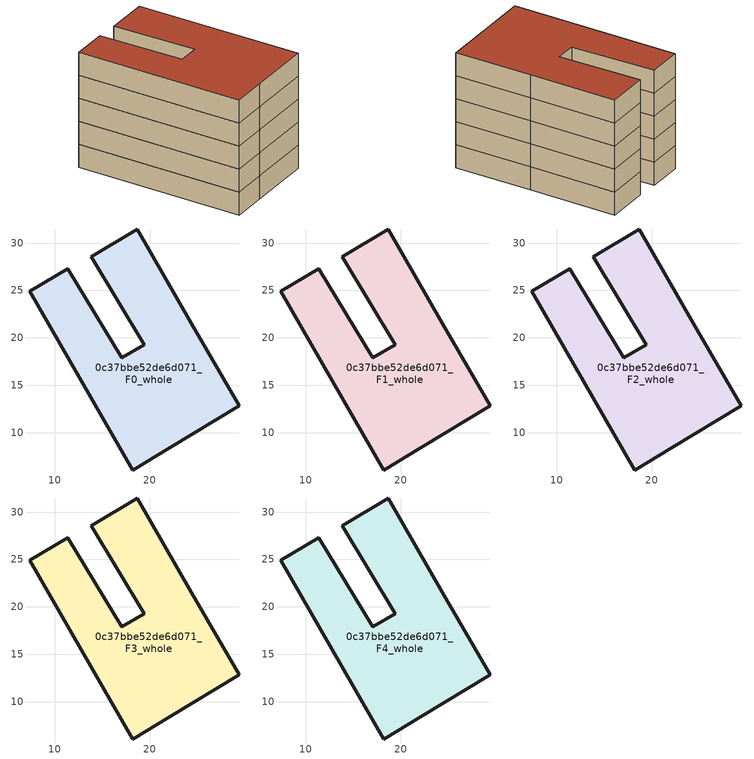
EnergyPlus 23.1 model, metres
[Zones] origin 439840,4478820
0c37bbe52de6d071_F0_whole
 floor ground (EU_floor_Construction): 18.72,31.48 24.41,21.56 29.45,12.85 22.1,8.42 18.2,6.06 7.37,24.91 11.35,27.31 17.04,17.89 19.43,19.28 13.84,28.56 z0
 wall outside (EU_wall_Construction): 18.2,6.06 22.1,8.42 29.45,12.85 24.41,21.56 18.72,31.48 13.84,28.56 19.43,19.28 17.04,17.89 11.35,27.31 7.37,24.91 18.2,6.06 z0:3
0c37bbe52de6d071_F1_whole
 floor to 0c37bbe52de6d071_F0_whole (EU_floor_Construction): 18.72,31.48 24.41,21.56 29.45,12.85 22.1,8.42 18.2,6.06 7.37,24.91 11.35,27.31 17.04,17.89 19.43,19.28 13.84,28.56 z3
 wall outside (EU_wall_Construction): 18.2,6.06 22.1,8.42 29.45,12.85 24.41,21.56 18.72,31.48 13.84,28.56 19.43,19.28 17.04,17.89 11.35,27.31 7.37,24.91 18.2,6.06 z3:6
0c37bbe52de6d071_F2_whole
 floor to 0c37bbe52de6d071_F1_whole (EU_floor_Construction): 18.72,31.48 24.41,21.56 29.45,12.85 22.1,8.42 18.2,6.06 7.37,24.91 11.35,27.31 17.04,17.89 19.43,19.28 13.84,28.56 z6
 wall outside (EU_wall_Construction): 18.2,6.06 22.1,8.42 29.45,12.85 24.41,21.56 18.72,31.48 13.84,28.56 19.43,19.28 17.04,17.89 11.35,27.31 7.37,24.91 18.2,6.06 z6:9
0c37bbe52de6d071_F3_whole
 floor to 0c37bbe52de6d071_F2_whole (EU_floor_Construction): 18.72,31.48 24.41,21.56 29.45,12.85 22.1,8.42 18.2,6.06 7.37,24.91 11.35,27.31 17.04,17.89 19.43,19.28 13.84,28.56 z9
 wall outside (EU_wall_Construction): 18.2,6.06 22.1,8.42 29.45,12.85 24.41,21.56 18.72,31.48 13.84,28.56 19.43,19.28 17.04,17.89 11.35,27.31 7.37,24.91 18.2,6.06 z9:12
0c37bbe52de6d071_F4_whole
 floor to 0c37bbe52de6d071_F3_whole (EU_floor_Construction): 18.72,31.48 24.41,21.56 29.45,12.85 22.1,8.42 18.2,6.06 7.37,24.91 11.35,27.31 17.04,17.89 19.43,19.28 13.84,28.56 z12
 wall outside (EU_wall_Construction): 18.2,6.06 22.1,8.42 29.45,12.85 24.41,21.56 18.72,31.48 13.84,28.56 19.43,19.28 17.04,17.89 11.35,27.31 7.37,24.91 18.2,6.06 z12:15
 roof outside (EU_roof_Construction): 29.45,12.85 24.41,21.56 18.72,31.48 13.84,28.56 19.43,19.28 17.04,17.89 11.35,27.31 7.37,24.91 18.2,6.06 22.1,8.42 z15
[Building]
EU S2 Campaign: North Axis=0; Terrain=City; Solar Distribution=FullExterior
[Site:Location]
Madrid: Latitude=40.5; Longitude=-3.5; Time Zone=1; Elevation=609
[SizingPeriod:WeatherFileDays]
AnnualSizingPeriod: Begin Month=1; Begin Day of Month=1; End Month=12; End Day of Month=31; Day of Week for Start Day=Monday; Use Weather File Daylight Saving Period=No; Use Weather File Rain and Snow Indicators=No
[MATERIAL]
EU_InternalMass_Material: Roughness=MediumRough; Thickness=0.1; Conductivity=1; Density=1800; Specific Heat=900; Thermal Absorptance=0.9; Solar Absorptance=0.7; Visible Absorptance=0.7
[MATERIAL:NOMASS] Roughness=MediumRough; Thermal Absorptance=0.9; Solar Absorptance=0.7; Visible Absorptance=0.7
Name | Thermal Resistance
EU_wall_NoMass | 0.459673
EU_roof_NoMass | 0.495815
EU_floor_NoMass | 0.788942
[CONSTRUCTION]
EU_wall_Construction: EU_wall_NoMass
EU_roof_Construction: EU_roof_NoMass
EU_floor_Construction: EU_floor_NoMass
EU_InternalMass_Construction: EU_InternalMass_Material
[ZONE] Type=1; Multiplier=1; Ceiling Height=autocalculate; Volume=759.691; Floor Area=autocalculate; Part of Total Floor Area=Yes
0c37bbe52de6d071_F0_whole; 0c37bbe52de6d071_F1_whole; 0c37bbe52de6d071_F2_whole; 0c37bbe52de6d071_F3_whole; 0c37bbe52de6d071_F4_whole
[INTERNALMASS] Construction=EU_InternalMass_Construction; Surface Area=253.23
Name | Zone or ZoneList
0c37bbe52de6d071_F0_whole_EU_InternalMass | 0c37bbe52de6d071_F0_whole
0c37bbe52de6d071_F1_whole_EU_InternalMass | 0c37bbe52de6d071_F1_whole
0c37bbe52de6d071_F2_whole_EU_InternalMass | 0c37bbe52de6d071_F2_whole
0c37bbe52de6d071_F3_whole_EU_InternalMass | 0c37bbe52de6d071_F3_whole
0c37bbe52de6d071_F4_whole_EU_InternalMass | 0c37bbe52de6d071_F4_whole
[OTHEREQUIPMENT] Fuel Type=Electricity; Design Level Calculation Method=Watts/Area; Power per Zone Floor Area=1; Fraction Latent=0; Fraction Radiant=0; Fraction Lost=0; Carbon Dioxide Generation Rate=0; EndUse Subcategory=EU_Step8_InternalGains
Name | Zone or ZoneList or Space or SpaceList | Schedule
EU_Step8_InternalGain_0c37bbe52de6d071_F0_whole_f000 | 0c37bbe52de6d071_F0_whole | EU_Step8_GainSchedule_0c37bbe52de6d071_F0_whole_f000
EU_Step8_InternalGain_0c37bbe52de6d071_F1_whole_f000 | 0c37bbe52de6d071_F1_whole | EU_Step8_GainSchedule_0c37bbe52de6d071_F1_whole_f000
EU_Step8_InternalGain_0c37bbe52de6d071_F2_whole_f000 | 0c37bbe52de6d071_F2_whole | EU_Step8_GainSchedule_0c37bbe52de6d071_F2_whole_f000
EU_Step8_InternalGain_0c37bbe52de6d071_F3_whole_f000 | 0c37bbe52de6d071_F3_whole | EU_Step8_GainSchedule_0c37bbe52de6d071_F3_whole_f000
EU_Step8_InternalGain_0c37bbe52de6d071_F4_whole_f000 | 0c37bbe52de6d071_F4_whole | EU_Step8_GainSchedule_0c37bbe52de6d071_F4_whole_f000
[ZONEVENTILATION:DESIGNFLOWRATE] Schedule=EU_AlwaysOn; Design Flow Rate Calculation Method=AirChanges/Hour; Air Changes per Hour=0.719161; Ventilation Type=Natural; Fan Pressure Rise=0; Fan Total Efficiency=1; Constant Term Coefficient=1; Temperature Term Coefficient=0; Velocity Term Coefficient=0; Velocity Squared Term Coefficient=0; Minimum Indoor Temperature=-100; Maximum Indoor Temperature=100; Delta Temperature=-100; Minimum Outdoor Temperature=-100; Maximum Outdoor Temperature=100; Maximum Wind Speed=40
Name | Zone or ZoneList or Space or SpaceList
EU_ConstantAir_0c37bbe52de6d071_F0_whole | 0c37bbe52de6d071_F0_whole
EU_ConstantAir_0c37bbe52de6d071_F1_whole | 0c37bbe52de6d071_F1_whole
EU_ConstantAir_0c37bbe52de6d071_F2_whole | 0c37bbe52de6d071_F2_whole
EU_ConstantAir_0c37bbe52de6d071_F3_whole | 0c37bbe52de6d071_F3_whole
EU_ConstantAir_0c37bbe52de6d071_F4_whole | 0c37bbe52de6d071_F4_whole
[HVACTEMPLATE:THERMOSTAT] Constant Heating Setpoint=20; Constant Cooling Setpoint=50
EU_HeatOnly_0c37bbe52de6d071_F0_whole; EU_HeatOnly_0c37bbe52de6d071_F1_whole; EU_HeatOnly_0c37bbe52de6d071_F2_whole; EU_HeatOnly_0c37bbe52de6d071_F3_whole; EU_HeatOnly_0c37bbe52de6d071_F4_whole
[HVACTEMPLATE:ZONE:IDEALLOADSAIRSYSTEM] System Availability Schedule=EU_AlwaysOn; Maximum Heating Supply Air Temperature=50; Minimum Cooling Supply Air Temperature=13; Maximum Heating Supply Air Humidity Ratio=0.0156; Minimum Cooling Supply Air Humidity Ratio=0.0077; Heating Limit=NoLimit; Cooling Limit=NoLimit; Heating Availability Schedule=EU_AlwaysOn; Cooling Availability Schedule=EU_CoolingOff; Dehumidification Control Type=ConstantSensibleHeatRatio; Cooling Sensible Heat Ratio=0.7; Dehumidification Setpoint=60; Humidification Control Type=None; Humidification Setpoint=30; Outdoor Air Method=None; Outdoor Air Flow Rate per Person=0.00944; Outdoor Air Flow Rate per Zone Floor Area=0; Outdoor Air Flow Rate per Zone=0; Demand Controlled Ventilation Type=None; Outdoor Air Economizer Type=NoEconomizer; Heat Recovery Type=None; Sensible Heat Recovery Effectiveness=0.7; Latent Heat Recovery Effectiveness=0.65
Name | Template Thermostat
0c37bbe52de6d071_F0_whole | EU_HeatOnly_0c37bbe52de6d071_F0_whole
0c37bbe52de6d071_F1_whole | EU_HeatOnly_0c37bbe52de6d071_F1_whole
0c37bbe52de6d071_F2_whole | EU_HeatOnly_0c37bbe52de6d071_F2_whole
0c37bbe52de6d071_F3_whole | EU_HeatOnly_0c37bbe52de6d071_F3_whole
0c37bbe52de6d071_F4_whole | EU_HeatOnly_0c37bbe52de6d071_F4_whole
[SIZING:ZONE] Zone Cooling Design Supply Air Temperature Input Method=SupplyAirTemperature; Zone Cooling Design Supply Air Temperature=13; Zone Heating Design Supply Air Temperature Input Method=SupplyAirTemperature; Zone Heating Design Supply Air Temperature=50; Zone Cooling Design Supply Air Humidity Ratio=0.008; Zone Heating Design Supply Air Humidity Ratio=0.008; Cooling Design Air Flow Method=DesignDay; Cooling Design Air Flow Rate=0; Cooling Minimum Air Flow per Zone Floor Area=0.000762; Cooling Minimum Air Flow=0; Cooling Minimum Air Flow Fraction=0.2; Heating Design Air Flow Method=DesignDay; Heating Design Air Flow Rate=0; Heating Maximum Air Flow per Zone Floor Area=0.002032; Heating Maximum Air Flow=0.141576; Heating Maximum Air Flow Fraction=0.3; Account for Dedicated Outdoor Air System=No; Dedicated Outdoor Air System Control Strategy=NeutralSupplyAir; Dedicated Outdoor Air Low Setpoint Temperature for Design=autosize; Dedicated Outdoor Air High Setpoint Temperature for Design=autosize; Zone Load Sizing Method=Sensible Load Only No Latent Load; Zone Latent Cooling Design Supply Air Humidity Ratio Input Method=HumidityRatioDifference; Zone Cooling Design Supply Air Humidity Ratio Difference=0.005; Zone Latent Heating Design Supply Air Humidity Ratio Input Method=HumidityRatioDifference; Zone Humidification Design Supply Air Humidity Ratio Difference=0.005
0c37bbe52de6d071_F0_whole; 0c37bbe52de6d071_F1_whole; 0c37bbe52de6d071_F2_whole; 0c37bbe52de6d071_F3_whole; 0c37bbe52de6d071_F4_whole
[SCHEDULE:CONSTANT]
Name | Hourly Value
EU_AlwaysOn | 1
EU_CoolingOff | 0
[SCHEDULE:FILE] Column Number=1; Rows to Skip at Top=0; Number of Hours of Data=8760; Column Separator=Comma; Interpolate to Timestep=No; Minutes per Item=60; Adjust Schedule for Daylight Savings=Yes
Name | File
EU_Step8_GainSchedule_0c37bbe52de6d071_F0_whole_f000 | C:\Users\o_iseri\Desktop\OpenUBEM\openubem\outputs\eu_evidence\EU-11\ES-MAD-BERRUGUETE\idfs\0c37bbe52de6d071\0c37bbe52de6d071_F0_whole_f000_gain.csv
EU_Step8_GainSchedule_0c37bbe52de6d071_F1_whole_f000 | C:\Users\o_iseri\Desktop\OpenUBEM\openubem\outputs\eu_evidence\EU-11\ES-MAD-BERRUGUETE\idfs\0c37bbe52de6d071\0c37bbe52de6d071_F1_whole_f000_gain.csv
EU_Step8_GainSchedule_0c37bbe52de6d071_F2_whole_f000 | C:\Users\o_iseri\Desktop\OpenUBEM\openubem\outputs\eu_evidence\EU-11\ES-MAD-BERRUGUETE\idfs\0c37bbe52de6d071\0c37bbe52de6d071_F2_whole_f000_gain.csv
EU_Step8_GainSchedule_0c37bbe52de6d071_F3_whole_f000 | C:\Users\o_iseri\Desktop\OpenUBEM\openubem\outputs\eu_evidence\EU-11\ES-MAD-BERRUGUETE\idfs\0c37bbe52de6d071\0c37bbe52de6d071_F3_whole_f000_gain.csv
EU_Step8_GainSchedule_0c37bbe52de6d071_F4_whole_f000 | C:\Users\o_iseri\Desktop\OpenUBEM\openubem\outputs\eu_evidence\EU-11\ES-MAD-BERRUGUETE\idfs\0c37bbe52de6d071\0c37bbe52de6d071_F4_whole_f000_gain.csv
